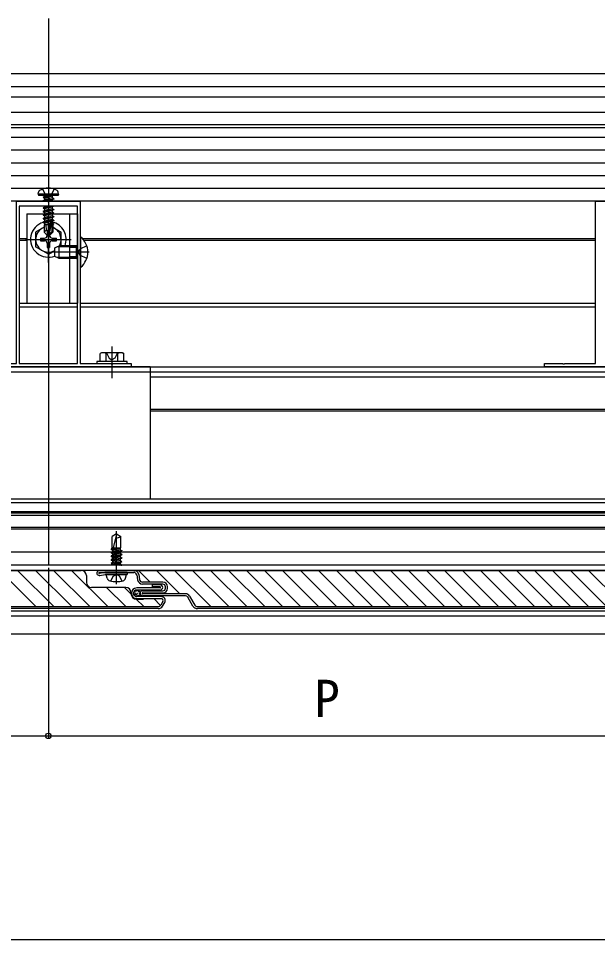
# Model space of a CAD drawing. Units: millimetres, scale not verified. Extents: x -875 to 875, y -1304 to 1296.
# Drawn here: x -422.3 to -194.7, y -7.2 to 354.6 of the extents above; entities that cross this region are included whole.
import ezdxf
from ezdxf.enums import TextEntityAlignment as Align

# ---------------------------------------------------------------- set-up
doc = ezdxf.new("R2010")
doc.units = ezdxf.units.MM
doc.header["$LTSCALE"] = 8
for name, color, linetype in [('0-3_YKK_11', 7, 'Continuous'), ('0-5_YKK_12', 2, 'Continuous'), ('0-6_YKK_13', 4, 'Continuous'), ('0-7_YKK_D', 6, 'Continuous')]:
    doc.layers.add(name, color=color, linetype=linetype)
doc.styles.add('ＭＳ ゴシック', font='')
doc.styles.get('ＭＳ ゴシック').set_extended_font_data('MS Gothic')

msp = doc.modelspace()

# ---------------------------------------------------------------- linework, layer by layer
at = {"layer": '0-3_YKK_11'}
for points in [[(-378, 217.8), (-443, 217.8), (-443, 219), (-435.958, 219), (-435.775, 218.88), (-435.225, 218.88), (-435.042, 219), (-423, 219), (-423, 282.8), (-410.958, 282.8), (-410.775, 282.68), (-410.225, 282.68), (-410.042, 282.8), (-398, 282.8), (-398, 219), (-385.958, 219), (-385.775, 218.88), (-385.225, 218.88), (-385.042, 219), (-378, 219)], [(-150.5, 217.8), (-215.5, 217.8), (-215.5, 219), (-208.458, 219), (-208.275, 218.88), (-207.725, 218.88), (-207.542, 219), (-195.5, 219), (-195.5, 282.8), (-183.458, 282.8), (-183.275, 282.68), (-182.725, 282.68), (-182.542, 282.8), (-170.5, 282.8), (-170.5, 219), (-158.458, 219), (-158.275, 218.88), (-157.725, 218.88), (-157.542, 219), (-150.5, 219)], [(-422, 280.8), (-422, 219), (-399, 219), (-399, 280.8)]]:
    msp.add_lwpolyline(points, close=True, dxfattribs=at)
at = {"layer": '0-5_YKK_12'}
for p, q in [((-410.5, 354.6), (-410.5, 139.8)), ((792.221, 332.8), (-861.461, 332.8)), ((-602, 327.8), (691, 327.8)), ((-552.134, 323.8), (641.134, 323.8)), ((-595.499, 311.8), (684.499, 311.8)), ((-422, 268.1), (-419, 268.1)), ((-397.116, 268.1), (-195.5, 268.1)), ((-422, 267.5), (-419, 267.5)), ((-396.602, 267.5), (-195.5, 267.5)), ((-394.5, 262.799), (-408.5, 262.799)), ((-422, 242.8), (-399, 242.8)), ((-398, 242.8), (-195.5, 242.8)), ((-422, 241.3), (-399, 241.3)), ((-398, 241.3), (-195.5, 241.3)), ((-385.5, 225.8), (-385.5, 213.3)), ((-556.799, 217.8), (645.798, 217.8)), ((-556.799, 215.8), (645.798, 215.8)), ((-370.5, 213.8), (4.5, 213.8)), ((-370.5, 201.1), (-189.994, 201.1)), ((-370.5, 200.5), (-189.994, 200.5)), ((689.5, 165.8), (-600.5, 165.8)), ((689.5, 164.3), (-600.5, 164.3)), ((689.5, 160.8), (-600.5, 160.8)), ((689.5, 160.3), (-600.5, 160.3)), ((689.5, 159.3), (-600.5, 159.3)), ((689.5, 154.6), (-600.5, 154.6)), ((689.5, 154), (-600.5, 154)), ((-383.767, 132.4), (-383.767, 153.2)), ((689.5, 145), (-600.5, 145)), ((689.5, 139.8), (-600.5, 139.8)), ((689.5, 137.8), (-600.5, 137.8)), ((689.5, 121.8), (-600.5, 121.8)), ((689.5, 119.8), (-600.5, 119.8)), ((689.5, 112.8), (-600.5, 112.8))]:
    msp.add_line(p, q, dxfattribs=at)
msp.add_lwpolyline([(-566.5, 317.8), (-552, 317.8), (641, 317.8)], dxfattribs=at)
at = {"layer": '0-6_YKK_13'}
for p, q in [((672, 312.8), (-583, 312.8)), ((672, 307.8), (-583, 307.8)), ((672, 302.8), (-583, 302.8)), ((672, 297.8), (-583, 297.8)), ((672, 292.8), (-583, 292.8)), ((672, 287.8), (-583, 287.8)), ((-414.5, 285.6), (-414.359, 286.402)), ((-410.5, 289), (-410.5, 268.1)), ((-406.5, 285.6), (-406.641, 286.402)), ((672, 282.8), (-583, 282.8)), ((-406.5, 285.6), (-414.5, 285.6)), ((-414.5, 285.6), (-414.412, 285.1)), ((-406.588, 285.1), (-414.412, 285.1)), ((-412.6, 284.45), (-409, 285.05)), ((-409, 284.95), (-412.6, 284.35)), ((-412.6, 284.45), (-412.05, 284.768)), ((-412.6, 284.45), (-412.6, 284.35)), ((-412.6, 284.45), (-412.6, 284.35)), ((-412.6, 284.35), (-412.05, 284.032)), ((-412.6, 283.05), (-408.4, 283.75)), ((-408.4, 283.65), (-412.6, 282.95)), ((-412.6, 283.05), (-412.05, 283.368)), ((-412.6, 283.05), (-412.6, 282.95)), ((-412.6, 282.95), (-412.34, 282.8)), ((-409, 285.05), (-412.05, 284.768)), ((-412.05, 284.032), (-409, 284.95)), ((-412.05, 284.9), (-412.05, 284.768)), ((-408.95, 284.068), (-412.05, 283.368)), ((-412.05, 284.032), (-412.05, 283.368)), ((-408.95, 283.332), (-411.308, 282.8)), ((-409, 285.05), (-409, 284.95)), ((-408.95, 284.9), (-408.95, 284.068)), ((-408.4, 283.75), (-408.95, 284.068)), ((-408.4, 283.65), (-408.95, 283.332)), ((-408.95, 283.332), (-408.95, 282.8)), ((-408.4, 283.75), (-408.4, 283.65)), ((-406.5, 285.6), (-406.588, 285.1)), ((-408.7, 280.8), (-412.6, 280.15)), ((-412.6, 280.25), (-409.3, 280.8)), ((-412.6, 280.25), (-412.05, 280.568)), ((-412.6, 280.25), (-412.6, 280.15)), ((-412.6, 280.15), (-412.05, 279.832)), ((-412.6, 278.85), (-408.4, 279.55)), ((-408.4, 279.45), (-412.6, 278.75)), ((-412.6, 278.85), (-412.05, 279.168)), ((-412.6, 278.85), (-412.6, 278.75)), ((-412.6, 278.75), (-412.05, 278.432)), ((-411.021, 280.8), (-412.05, 280.568)), ((-412.05, 280.8), (-412.05, 280.568)), ((-408.95, 279.868), (-412.05, 279.168)), ((-412.05, 279.832), (-412.05, 279.168)), ((-408.95, 280.532), (-408.95, 279.868)), ((-408.4, 279.55), (-408.95, 279.868)), ((-408.95, 279.132), (-408.95, 278.468)), ((-408.4, 279.55), (-408.4, 279.45)), ((-419, 277.799), (-412.05, 277.799)), ((-412.6, 277.45), (-408.4, 278.15)), ((-408.4, 278.05), (-412.6, 277.35)), ((-412.6, 277.45), (-412.05, 277.768)), ((-412.6, 277.45), (-412.6, 277.35)), ((-412.6, 277.35), (-412.05, 277.032)), ((-412.6, 276.05), (-408.4, 276.75)), ((-408.4, 276.65), (-412.6, 275.95)), ((-412.6, 276.05), (-412.05, 276.368)), ((-412.6, 276.05), (-412.6, 275.95)), ((-412.6, 275.95), (-412.05, 275.632)), ((-412.6, 274.65), (-409.574, 275.154)), ((-409.602, 275.05), (-412.6, 274.55)), ((-412.6, 274.65), (-412.05, 274.968)), ((-408.95, 278.468), (-412.05, 277.768)), ((-412.05, 278.432), (-412.05, 277.768)), ((-408.95, 277.068), (-412.05, 276.368)), ((-412.05, 277.032), (-412.05, 276.368)), ((-408.95, 275.668), (-412.05, 274.968)), ((-412.05, 275.632), (-412.05, 274.968)), ((-410.5, 258.799), (-410.5, 276.799)), ((-409.59, 275.107), (-410.5, 270.722)), ((-409.168, 275.223), (-410.35, 269.524)), ((-409.168, 275.222), (-408.4, 275.35)), ((-408.4, 275.25), (-409.113, 275.131)), ((-409.1, 275.052), (-409.1, 270.774)), ((-408.4, 278.15), (-408.95, 278.468)), ((-408.95, 277.732), (-408.95, 277.068)), ((-408.4, 276.75), (-408.95, 277.068)), ((-408.95, 276.332), (-408.95, 275.668)), ((-408.4, 275.35), (-408.95, 275.668)), ((-408.836, 277.799), (-399, 277.799)), ((-408.4, 278.15), (-408.4, 278.05)), ((-408.4, 276.75), (-408.4, 276.65)), ((-408.4, 275.35), (-408.4, 275.25)), ((-402.2, 277.799), (-402.2, 242.799)), ((-399, 277.799), (-399, 242.799)), ((-412.2, 272.567), (-415.5, 270.662)), ((-412.6, 274.65), (-412.6, 274.55)), ((-412.6, 274.55), (-412.05, 274.232)), ((-412.2, 273.5), (-412.05, 273.568)), ((-412.2, 273.5), (-412.2, 270.65)), ((-409.924, 273.5), (-412.2, 273.5)), ((-411.243, 271.453), (-412.2, 270.65)), ((-409.66, 274.772), (-412.05, 274.232)), ((-412.05, 274.232), (-412.05, 273.568)), ((-409.805, 274.075), (-412.05, 273.568)), ((-409.865, 273.783), (-411.583, 273.5)), ((-409.92, 273.516), (-410.004, 273.5)), ((-408.95, 274.268), (-409.103, 274.233)), ((-408.5, 274.008), (-409.1, 273.909)), ((-408.5, 273.792), (-409.1, 273.676)), ((-408.8, 273.5), (-409.1, 273.5)), ((-408.95, 274.932), (-408.95, 274.268)), ((-408.5, 274.008), (-408.95, 274.268)), ((-408.5, 273.792), (-408.8, 273.619)), ((-408.8, 273.619), (-408.8, 270.65)), ((-408.8, 272.567), (-405.5, 270.662)), ((-408.5, 274.008), (-408.5, 273.792)), ((-419.5, 267.799), (-401.5, 267.799)), ((-415.5, 270.662), (-415.5, 264.935)), ((-413.65, 268.299), (-412, 268.299)), ((-413.65, 268.299), (-413.65, 267.299)), ((-410.65, 269.1), (-412.2, 270.65)), ((-411, 270.949), (-411, 269.299)), ((-410, 270.949), (-411, 270.949)), ((-410.5, 270.722), (-410.65, 269.1)), ((-410.65, 269.1), (-410.35, 269.1)), ((-410.5, 270.722), (-410.5, 269.1)), ((-409.1, 270.774), (-410.35, 269.524)), ((-410.35, 269.1), (-408.8, 270.65)), ((-410.35, 269.524), (-410.35, 269.1)), ((-410, 270.949), (-410, 269.299)), ((-408.8, 270.65), (-409.1, 270.774)), ((-409, 268.299), (-407.35, 268.299)), ((-407.35, 267.299), (-407.35, 268.299)), ((-405.5, 265.299), (-405.5, 270.662)), ((-398, 268.699), (-398, 256.899)), ((-397.752, 268.699), (-398, 268.699)), ((-397.752, 256.899), (-397.752, 268.699)), ((-410.5, 262.049), (-415.5, 264.935)), ((-413.65, 267.299), (-412, 267.299)), ((-411, 266.299), (-411, 264.649)), ((-411, 264.649), (-410, 264.649)), ((-410, 266.299), (-410, 264.649)), ((-409, 267.299), (-407.35, 267.299)), ((-408, 264.499), (-406.3, 265.299)), ((-408, 261.099), (-408, 264.499)), ((-399.4, 264.866), (-407.22, 264.866)), ((-399.4, 265.299), (-406.3, 265.299)), ((-406.3, 260.299), (-406.3, 265.299)), ((-399, 265.299), (-402.2, 265.299)), ((-399, 264.649), (-402.2, 264.649)), ((-399.4, 260.299), (-399.4, 265.299)), ((-399.4, 265.299), (-399, 265.153)), ((-399.4, 264.866), (-399, 264.949)), ((-395.417, 265.299), (-398.135, 263.944)), ((-410.5, 262.049), (-408, 263.492)), ((-406.3, 260.299), (-408, 261.099)), ((-399.4, 260.732), (-407.22, 260.732)), ((-399, 260.949), (-402.2, 260.949)), ((-399.4, 260.732), (-399, 260.648)), ((-398.744, 262.799), (-398.135, 263.944)), ((-398.744, 262.799), (-398.135, 261.654)), ((-395.417, 260.299), (-398.135, 261.654)), ((-399.4, 260.299), (-406.3, 260.299)), ((-399, 260.299), (-402.2, 260.299)), ((-399.4, 260.299), (-399, 260.444)), ((-397.752, 256.899), (-398, 256.899)), ((-389.5, 223.3), (-390.119, 222.943)), ((-390.119, 219.8), (-390.119, 222.943)), ((-381.5, 223.3), (-389.5, 223.3)), ((-387.809, 219.8), (-387.809, 222.943)), ((-383.191, 219.8), (-383.191, 222.943)), ((-381.5, 223.3), (-380.881, 222.943)), ((-380.881, 219.8), (-380.881, 222.943)), ((-380.881, 219.8), (-390.119, 219.8)), ((-383, 219.8), (-388, 219.8)), ((-370.5, 217.8), (-370.5, 165.8)), ((-370.5, 165.8), (-450.5, 165.8)), ((-383.767, 152.2), (-385.467, 151.138)), ((-383.671, 151.973), (-385.084, 146.7)), ((-383.767, 152.2), (-382.067, 151.138)), ((-385.467, 146.7), (-385.467, 151.138)), ((-382.067, 146.7), (-382.067, 151.138)), ((-385.867, 146.07), (-382.522, 146.7)), ((-385.867, 146.17), (-383.053, 146.7)), ((-385.242, 146.531), (-385.867, 146.17)), ((-385.867, 146.17), (-385.867, 146.07)), ((-385.242, 145.71), (-385.867, 146.07)), ((-385.867, 144.77), (-381.667, 145.561)), ((-385.867, 144.67), (-381.667, 145.461)), ((-385.242, 145.131), (-385.867, 144.77)), ((-385.867, 144.77), (-385.867, 144.67)), ((-385.467, 146.7), (-382.067, 146.7)), ((-385.242, 146.7), (-385.242, 146.531)), ((-384.612, 146.7), (-385.242, 146.531)), ((-385.242, 145.71), (-382.292, 146.5)), ((-382.292, 145.922), (-385.242, 145.131)), ((-385.242, 145.71), (-385.242, 145.131)), ((-385.242, 144.31), (-382.292, 145.1)), ((-382.292, 146.5), (-382.067, 146.7)), ((-382.292, 146.5), (-382.292, 145.922)), ((-382.292, 145.1), (-381.667, 145.461)), ((-382.292, 145.1), (-382.292, 144.522)), ((-385.242, 144.31), (-385.867, 144.67)), ((-385.867, 143.37), (-381.667, 144.161)), ((-385.867, 143.27), (-381.667, 144.061)), ((-385.242, 143.731), (-385.867, 143.37)), ((-385.867, 143.37), (-385.867, 143.27)), ((-385.242, 142.91), (-385.867, 143.27)), ((-385.867, 141.97), (-381.667, 142.761)), ((-385.867, 141.87), (-381.667, 142.661)), ((-385.242, 141.51), (-385.867, 141.87)), ((-385.867, 140.57), (-381.667, 141.361)), ((-385.867, 140.47), (-381.667, 141.261)), ((-382.292, 144.522), (-385.242, 143.731)), ((-385.242, 144.31), (-385.242, 142.331)), ((-385.242, 142.91), (-382.292, 143.7)), ((-382.292, 143.122), (-385.242, 142.331)), ((-385.242, 141.51), (-382.292, 142.3)), ((-382.292, 141.722), (-385.242, 140.931)), ((-385.242, 141.51), (-385.242, 140.931)), ((-382.292, 143.7), (-381.667, 144.061)), ((-382.292, 143.7), (-382.292, 143.122)), ((-382.292, 143.122), (-381.667, 142.761)), ((-382.292, 142.3), (-381.667, 142.661)), ((-382.292, 142.3), (-382.292, 141.722)), ((-382.292, 141.722), (-381.667, 141.361)), ((-382.292, 140.9), (-381.667, 141.261)), ((-381.667, 142.761), (-381.667, 142.661)), ((-381.667, 141.361), (-381.667, 141.261)), ((-638, 137.8), (-397.58, 137.8)), ((-415.478, 123.6), (-429.678, 137.8)), ((-408.407, 123.6), (-422.607, 137.8)), ((-401.336, 123.6), (-415.536, 137.8)), ((-394.265, 123.6), (-408.465, 137.8)), ((-387.194, 123.6), (-401.394, 137.8)), ((-390.48, 137.8), (-376.98, 137.8)), ((-385.242, 140.931), (-385.867, 140.57)), ((-385.867, 140.57), (-385.867, 140.47)), ((-385.242, 140.11), (-385.867, 140.47)), ((-385.242, 140.11), (-382.292, 140.9)), ((-385.242, 140.11), (-385.242, 139.8)), ((-382.292, 140.322), (-384.239, 139.8)), ((-382.522, 139.8), (-381.667, 139.961)), ((-382.292, 140.9), (-382.292, 140.322)), ((-382.292, 140.322), (-381.667, 139.961)), ((-381.991, 139.8), (-381.667, 139.861)), ((-381.773, 139.8), (-381.667, 139.861)), ((-381.667, 139.961), (-381.667, 139.861)), ((-376.98, 137.8), (3.52, 137.8)), ((-370.461, 133.2), (-375.061, 137.8)), ((-358.79, 128.6), (-367.99, 137.8)), ((-346.719, 123.6), (-360.919, 137.8)), ((-339.648, 123.6), (-353.848, 137.8)), ((-332.576, 123.6), (-346.776, 137.8)), ((-325.505, 123.6), (-339.705, 137.8)), ((-318.434, 123.6), (-332.634, 137.8)), ((-311.363, 123.6), (-325.563, 137.8)), ((-304.292, 123.6), (-318.492, 137.8)), ((-297.221, 123.6), (-311.421, 137.8)), ((-290.15, 123.6), (-304.35, 137.8)), ((-283.079, 123.6), (-297.279, 137.8)), ((-276.008, 123.6), (-290.208, 137.8)), ((-268.937, 123.6), (-283.137, 137.8)), ((-261.866, 123.6), (-276.066, 137.8)), ((-254.795, 123.6), (-268.995, 137.8)), ((-247.724, 123.6), (-261.924, 137.8)), ((-240.653, 123.6), (-254.853, 137.8)), ((-233.581, 123.6), (-247.781, 137.8)), ((-226.51, 123.6), (-240.71, 137.8)), ((-219.439, 123.6), (-233.639, 137.8)), ((-212.368, 123.6), (-226.568, 137.8)), ((-205.297, 123.6), (-219.497, 137.8)), ((-198.226, 123.6), (-212.426, 137.8)), ((-191.155, 123.6), (-205.355, 137.8)), ((-184.084, 123.6), (-198.284, 137.8)), ((-395.58, 135.8), (-395.58, 133.1)), ((-390.48, 137), (-376.98, 137)), ((-388.263, 136.988), (-390.445, 136.603)), ((-390.306, 135.815), (-388.193, 136.188)), ((-387.48, 137), (-388.124, 137)), ((-388.054, 136.2), (-379.48, 136.2)), ((-379.48, 137), (-387.793, 137)), ((-387.371, 134.721), (-387.767, 136.2)), ((-379.767, 136.2), (-387.767, 136.2)), ((-382.509, 135.564), (-383.767, 136.233)), ((-381.567, 133.633), (-382.509, 135.564)), ((-380.163, 134.721), (-379.767, 136.2)), ((-379.48, 137), (-379.48, 136.2)), ((-375.8, 136.016), (-375.437, 134.039)), ((-375.013, 136.161), (-374.65, 134.184)), ((-380.08, 131.1), (-393.58, 131.1)), ((-380.123, 123.6), (-387.623, 131.1)), ((-378.073, 128.621), (-380.552, 131.1)), ((-366.58, 130.9), (-375.78, 130.9)), ((-365.48, 133.2), (-373.47, 133.2)), ((-365.48, 132.4), (-373.47, 132.4)), ((-369.58, 131.3), (-369.58, 132.1)), ((-366.58, 132.1), (-369.58, 132.1)), ((-366.58, 131.3), (-369.58, 131.3)), ((-364.48, 130.8), (-364.48, 131.4)), ((-363.68, 130.8), (-363.68, 131.4)), ((-378.08, 128.8), (-378.08, 129.1)), ((-366.58, 130.1), (-375.78, 130.1)), ((-366.085, 127.5), (-375.78, 127.5)), ((-375.78, 126.7), (-366.085, 126.7)), ((-373.48, 129.8), (-365.48, 129.8)), ((-373.48, 129), (-365.48, 129)), ((-356.564, 128.6), (-373.48, 128.6)), ((-356.564, 127.8), (-373.48, 127.8)), ((-366.424, 124.043), (-369.081, 126.7)), ((-365.861, 128.6), (-366.261, 129)), ((-353.677, 123.8), (-355.698, 127.3)), ((-355.005, 127.7), (-352.985, 124.2)), ((-553.045, 123.6), (-367.355, 123.6)), ((-373.052, 123.6), (-375.959, 126.507)), ((-375.78, 126.5), (-373.08, 126.5)), ((-365.478, 125.65), (-366.315, 124.2)), ((-365.623, 123.8), (-364.785, 125.25)), ((-351.945, 123.6), (-166.255, 123.6)), ((-367.355, 122.8), (-553.045, 122.8)), ((-166.255, 122.8), (-351.945, 122.8))]:
    msp.add_line(p, q, dxfattribs=at)
for points in [[(-412.8, 287.579), (-411.645, 285.263), (-410.5, 284.654)], [(-408.2, 287.579), (-409.355, 285.263), (-410.5, 284.654)], [(-408.487, 280.8), (-408.95, 280.532), (-412.05, 279.832)], [(-408.4, 279.45), (-408.95, 279.132), (-412.05, 278.432)], [(-419, 277.799), (-419, 242.799), (-399, 242.799)], [(-408.4, 278.05), (-408.95, 277.732), (-412.05, 277.032)], [(-408.4, 276.65), (-408.95, 276.332), (-412.05, 275.632)], [(-408.4, 275.25), (-408.95, 274.932), (-409.1, 274.899)], [(-410.5, 270.722), (-411.243, 271.453), (-411.4, 273.5)], [(-387.7, 223.3), (-386.65, 221.147), (-385.5, 220.536)], [(-383.3, 223.3), (-384.35, 221.147), (-385.5, 220.536)], [(-370.5, 217.8), (-450.5, 217.8), (-450.5, 165.8)], [(-382.292, 145.922), (-381.667, 145.561), (-381.667, 145.461)], [(-385.242, 142.331), (-385.867, 141.97), (-385.867, 141.87)], [(-382.292, 144.522), (-381.667, 144.161), (-381.667, 144.061)], [(-385.967, 133.633), (-385.025, 135.564), (-383.767, 136.233)]]:
    msp.add_lwpolyline(points, dxfattribs=at)
msp.add_lwpolyline([(-391.5, 219), (-379.5, 219), (-379.5, 219.8), (-391.5, 219.8)], close=True, dxfattribs=at)
for centre, radius in [((-375.78, 128.8), 1.3), ((-376.456, 129.311), 0.1), ((-376.456, 128.112), 0.1), ((-376.356, 128.602), 0.1), ((-375.925, 129.734), 0.1), ((-375.804, 128.212), 0.1), ((-375.581, 128.812), 0.1), ((-375.171, 128.012), 0.1), ((-375.071, 129.511), 0.1), ((-374.672, 128.805), 0.1)]:
    msp.add_circle(centre, radius, dxfattribs=at)
for centre, radius, start, end in [((-413.472, 286.246), 0.9, 122.05588, 170), ((-410.5, 281.5), 6.5, 57.94412, 122.05588), ((-407.528, 286.246), 0.9, 10, 57.94412), ((-412.25, 284.9), 0.2, 0, 90), ((-408.75, 284.9), 0.2, 90, 180), ((-409.348, 275.052), 0.248, 0, 167.19096), ((-410.5, 267.799), 7, 106.74255, 290.92483), ((-410.5, 267.799), 5, 109.87687, 300), ((-410.5, 267.799), 7, 339.07517, 77.20705), ((-410.5, 267.799), 5, 330, 70.12313), ((-412, 269.299), 1, 270, 0), ((-409, 269.299), 1, 180, 270), ((-402.7, 262.799), 7.7, 309.98312, 50.01688), ((-412, 266.299), 1, 0, 90), ((-409, 266.299), 1, 90, 180), ((-388.964, 221.255), 2.045, 55.61575, 124.38425), ((-385.5, 215.657), 7.643, 72.41205, 107.58795), ((-382.036, 221.255), 2.045, 55.61575, 124.38425), ((-383.864, 152.025), 0.2, 345, 58), ((-383.607, 153.107), 2.5, 260.31336, 308.01351), ((-397.58, 135.8), 2, 0, 90), ((-390.48, 136.8), 1, 90, 280), ((-376.98, 135.8), 2, 10.38604, 90), ((-390.48, 136.8), 0.2, 90, 280), ((-388.124, 136.2), 0.8, 90, 100), ((-388.054, 135.4), 0.8, 90, 100), ((-386.018, 135.083), 1.4, 195, 255.67668), ((-381.516, 135.083), 1.4, 284.32332, 345), ((-376.98, 135.8), 1.2, 10.38604, 90), ((-373.47, 134.4), 2, 190.38604, 270), ((-373.47, 134.4), 1.2, 190.38604, 270), ((-393.58, 133.1), 2, 180, 270), ((-383.767, 143.9), 10.5, 255.67668, 284.32332), ((-380.08, 129.1), 2, 0, 90), ((-375.78, 128.8), 2.1, 90, 180), ((-366.58, 131.1), 1, 0, 90), ((-366.58, 131.1), 0.2, 360, 90), ((-366.58, 131.1), 0.2, 270, 0), ((-366.58, 131.1), 1, 270, 0), ((-365.48, 131.4), 1.8, 0, 90), ((-365.48, 131.4), 1, 0, 90), ((-365.48, 130.8), 1, 270, 0), ((-365.48, 130.8), 1.8, 270, 0), ((-375.78, 128.8), 2.3, 180, 270), ((-375.78, 128.8), 2.1, 180, 270), ((-375.78, 128.8), 1.3, 90, 180), ((-375.78, 128.8), 1.3, 180, 270), ((-373.48, 128.8), 1, 90, 180), ((-373.48, 128.8), 1, 180, 270), ((-373.48, 128.8), 0.2, 90, 180), ((-373.48, 128.8), 0.2, 180, 270), ((-366.085, 126), 1.5, 330, 90), ((-366.085, 126), 0.7, 330, 90), ((-356.564, 126.8), 1.8, 30, 90), ((-356.564, 126.8), 1, 30, 90), ((-367.355, 124.8), 1.2, 270, 330), ((-367.355, 124.8), 2, 270, 330), ((-351.945, 124.8), 2, 210, 270), ((-351.945, 124.8), 1.2, 210, 270)]:
    msp.add_arc(centre, radius, start, end, dxfattribs=at)
at = {"layer": '0-7_YKK_D'}
for p, q in [((-410.5, 138.8), (-410.5, 71.8)), ((-410.5, 138.8), (-410.5, 71.8)), ((-638, 72.8), (-410.5, 72.8)), ((-410.5, 72.8), (-183, 72.8)), ((-638, -7.2), (727, -7.2))]:
    msp.add_line(p, q, dxfattribs=at)
msp.add_circle((-410.5, 72.8), 1.075, dxfattribs=at)
msp.add_circle((-410.5, 72.8), 1.075, dxfattribs=at)

# ---------------------------------------------------------------- texts
at = {"layer": '0-7_YKK_D', "style": 'ＭＳ ゴシック'}
msp.add_text('P', height=14.66, dxfattribs=at).set_placement((-305.955, 75.8), align=Align.BOTTOM_LEFT)

doc.saveas('drawing.dxf')
